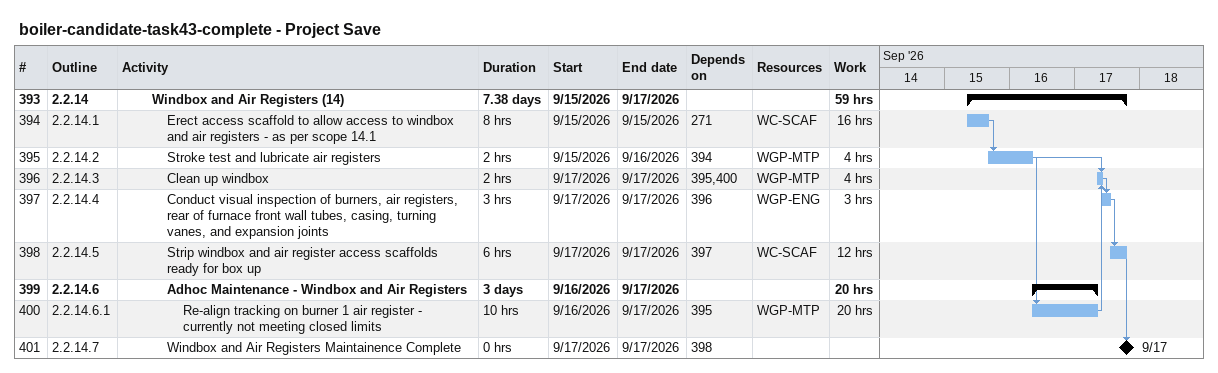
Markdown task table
boiler-candidate-task43-complete - Project Save

| ID | WBS | Task | Duration | Start | Finish | Predecessors | Resources | Work (h) |
|---|---|---|---|---|---|---|---|---|
| 393 | 2.2.14 | **Windbox and Air Registers (14)** | 7.38d | 2026-09-15 | 2026-09-17 |  |  | 59 |
| 394 | 2.2.14.1 | Erect access scaffold to allow access to windbox and air registers - as per scope 14.1 | 8h | 2026-09-15 | 2026-09-15 | 271 | WC-SCAF | 16 |
| 395 | 2.2.14.2 | Stroke test and lubricate air registers | 2h | 2026-09-15 | 2026-09-16 | 394 | WGP-MTP | 4 |
| 396 | 2.2.14.3 | Clean up windbox | 2h | 2026-09-17 | 2026-09-17 | 395, 400 | WGP-MTP | 4 |
| 397 | 2.2.14.4 | Conduct visual inspection of burners, air registers, rear of furnace front wall tubes, casing, turning vanes, and expansion joints | 3h | 2026-09-17 | 2026-09-17 | 396 | WGP-ENG | 3 |
| 398 | 2.2.14.5 | Strip windbox and air register access scaffolds ready for box up | 6h | 2026-09-17 | 2026-09-17 | 397 | WC-SCAF | 12 |
| 399 | 2.2.14.6 | **Adhoc Maintenance - Windbox and Air Registers** | 3d | 2026-09-16 | 2026-09-17 |  |  | 20 |
| 400 | 2.2.14.6.1 | Re-align tracking on burner 1 air register - currently not meeting closed limits | 10h | 2026-09-16 | 2026-09-17 | 395 | WGP-MTP | 20 |
| 401 | 2.2.14.7 | Windbox and Air Registers Maintainence Complete | 0h | 2026-09-17 | 2026-09-17 | 398 |  |  |
